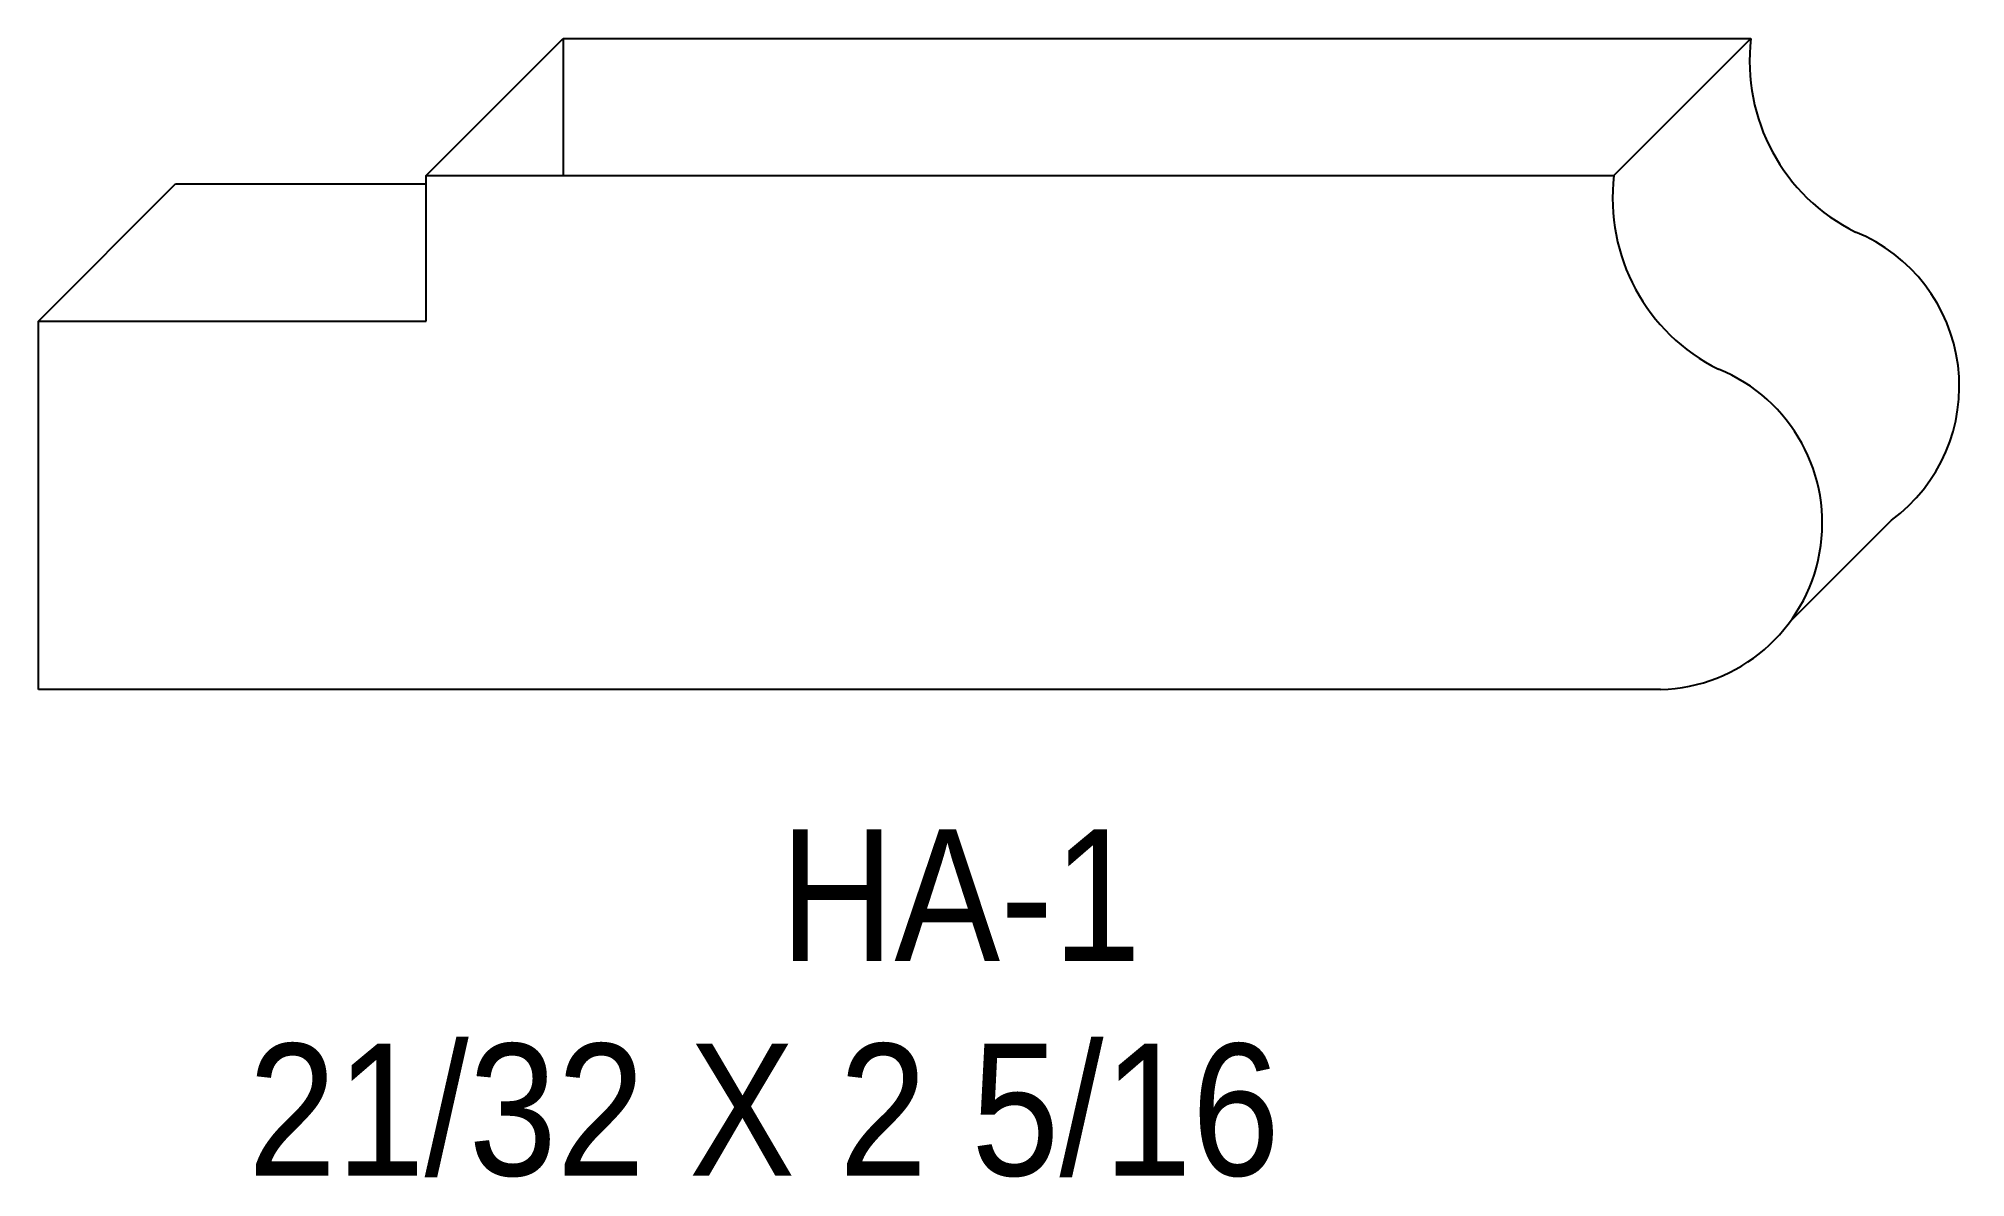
# Model space of a CAD drawing. Extents: x 58.27 to 60.75, y 176.69 to 178.16.
import ezdxf

# ---------------------------------------------------------------- set-up
doc = ezdxf.new("R2010")
doc.units = 0
doc.header["$LTSCALE"] = 5
doc.layers.add('PROFILE', color=7, linetype='CONTINUOUS')
doc.styles.add('TXT', font='TXT', dxfattribs={"height": 3.5})

msp = doc.modelspace()

# ---------------------------------------------------------------- linework, layer by layer
at = {"layer": 'PROFILE', "color": 1, "linetype": 'CONTINUOUS'}
for p, q in [((58.7681, 177.9803), (58.9448, 178.157)), ((58.9448, 178.157), (60.4768, 178.157)), ((58.9448, 178.157), (58.9448, 177.9803)), ((60.3001, 177.9803), (60.4768, 178.157)), ((58.2682, 177.7929), (58.445, 177.9696)), ((58.445, 177.9696), (58.7681, 177.9696)), ((58.7681, 177.9803), (60.3001, 177.9803)), ((58.7681, 177.7929), (58.7681, 177.9803)), ((58.2682, 177.3179), (58.2682, 177.7929)), ((58.2682, 177.7929), (58.7681, 177.7929)), ((60.5271, 177.4052), (60.658, 177.5362)), ((60.3603, 177.3179), (58.2682, 177.3179))]:
    msp.add_line(p, q, dxfattribs=at)
for centre, major_axis, start_param, end_param in [((60.7204, 178.1275), (0, 0.2454), 1.450105, -3.600472), ((60.5437, 177.9508), (0, 0.2454), 1.450105, -3.600472), ((60.5311, 177.7089), (0.2144, 0), -0.937086, 1.185124), ((60.3544, 177.5322), (0.2144, 0), -1.543128, 1.185124)]:
    msp.add_ellipse(centre, major_axis=major_axis, ratio=1, start_param=start_param, end_param=end_param, dxfattribs=at)

# ---------------------------------------------------------------- texts
at = {"layer": 'PROFILE', "color": 1, "linetype": 'CONTINUOUS', "style": 'TXT', "width": 0.9}
for s, height, p in [('HA-1', 0.16996, (59.2243, 176.9678)), ('21/32 X 2 5/16', 0.169956, (58.5386, 176.6912))]:
    msp.add_text(s, height=height, dxfattribs=at).set_placement(p)

doc.saveas('drawing.dxf')
